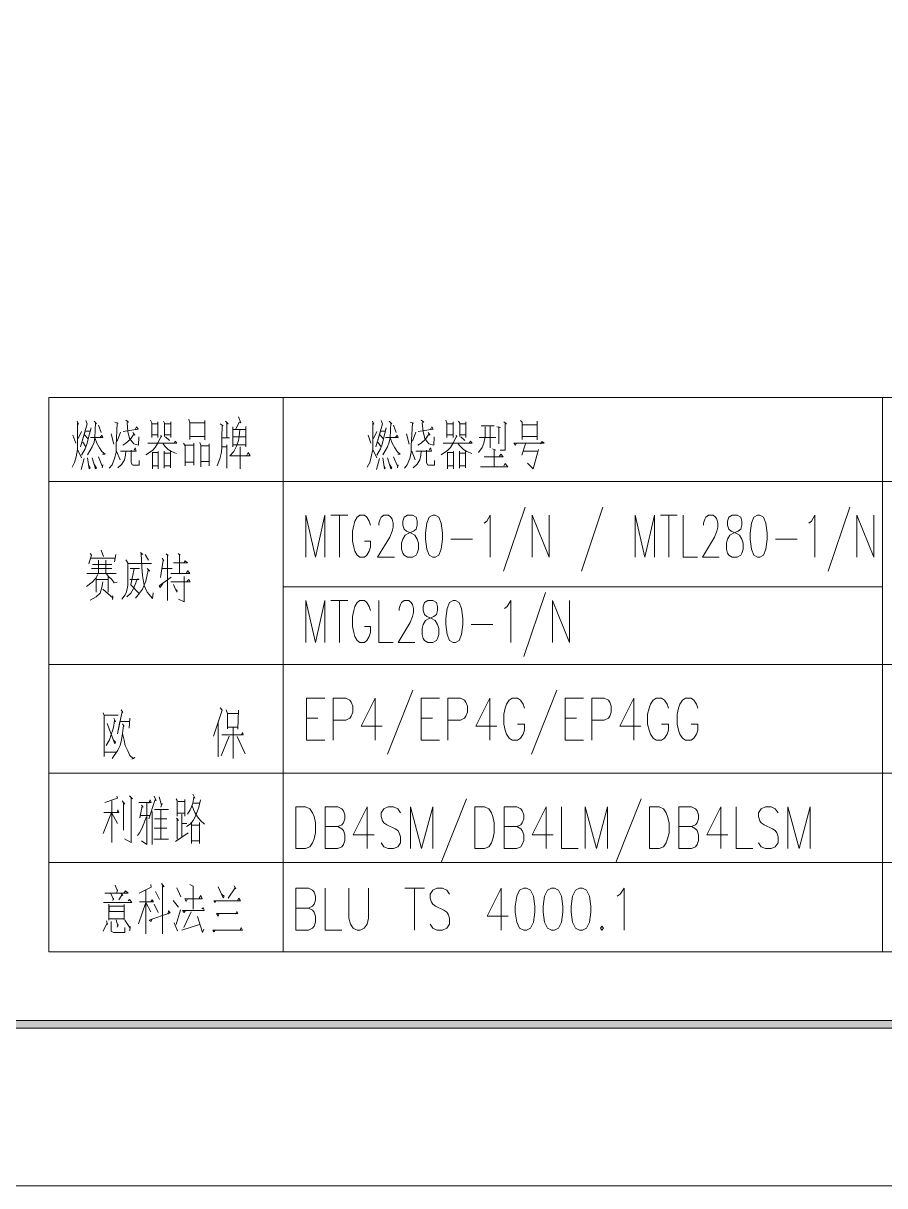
# Model space of a CAD drawing. Header units: millimetres. Extents: x 0 to 414, y 0 to 292.
# Drawn here: x 53.9 to 106.5, y 0 to 70.9 of the extents above; entities that cross this region are included whole.
import ezdxf

# ---------------------------------------------------------------- set-up
doc = ezdxf.new("R2010")
doc.units = ezdxf.units.MM

msp = doc.modelspace()

# ---------------------------------------------------------------- hatches: boundary and pattern name
h = msp.add_hatch(color=0)
h.dxf.hatch_style = 2
h.paths.add_polyline_path([(20.976167, 9.609667), (21.448889, 10.085917), (403.997583, 10.085917), (404.473833, 9.609667)])

# ---------------------------------------------------------------- linework, layer by layer
at = {"color": 0, "lineweight": 0}
for points in [[(0, 0), (0, 292.466889), (414.0835, 292.466889), (414.0835, 0)], [(77.367694, 40.911639), (77.148972, 40.791694), (77.074889, 40.548278), (77.074889, 40.304861), (77.148972, 40.061444), (77.293611, 39.937972), (77.586417, 39.8145), (77.805139, 39.694556), (77.953306, 39.451139), (78.023861, 39.207722), (78.023861, 38.840833), (77.953306, 38.597417), (77.879222, 38.473944), (77.6605, 38.354), (77.367694, 38.354), (77.148972, 38.473944), (77.074889, 38.597417), (77.000806, 38.840833), (77.000806, 39.207722), (77.074889, 39.451139), (77.219528, 39.694556), (77.441778, 39.8145), (77.734583, 39.937972), (77.879222, 40.061444), (77.953306, 40.304861), (77.953306, 40.548278), (77.879222, 40.791694), (77.6605, 40.911639)], [(78.902278, 40.911639), (78.683556, 40.791694), (78.538917, 40.424806), (78.464833, 39.8145), (78.464833, 39.451139), (78.538917, 38.840833), (78.683556, 38.473944), (78.902278, 38.354), (79.050444, 38.354), (79.269167, 38.473944), (79.413806, 38.840833), (79.487889, 39.451139), (79.487889, 39.8145), (79.413806, 40.424806), (79.269167, 40.791694), (79.050444, 40.911639)], [(97.190278, 40.911639), (96.971556, 40.791694), (96.897472, 40.548278), (96.897472, 40.304861), (96.971556, 40.061444), (97.119722, 39.937972), (97.412528, 39.8145), (97.63125, 39.694556), (97.775889, 39.451139), (97.849972, 39.207722), (97.849972, 38.840833), (97.775889, 38.597417), (97.701806, 38.473944), (97.483083, 38.354), (97.190278, 38.354), (96.971556, 38.473944), (96.897472, 38.597417), (96.826917, 38.840833), (96.826917, 39.207722), (96.897472, 39.451139), (97.045639, 39.694556), (97.264361, 39.8145), (97.557167, 39.937972), (97.701806, 40.061444), (97.775889, 40.304861), (97.775889, 40.548278), (97.701806, 40.791694), (97.483083, 40.911639)], [(98.728389, 40.911639), (98.509667, 40.791694), (98.3615, 40.424806), (98.287417, 39.8145), (98.287417, 39.451139), (98.3615, 38.840833), (98.509667, 38.473944), (98.728389, 38.354), (98.873028, 38.354), (99.09175, 38.473944), (99.239917, 38.840833), (99.314, 39.451139), (99.314, 39.8145), (99.239917, 40.424806), (99.09175, 40.791694), (98.873028, 40.911639)], [(78.609472, 35.708167), (78.39075, 35.584694), (78.316667, 35.341278), (78.316667, 35.097861), (78.39075, 34.854444), (78.538917, 34.730972), (78.831722, 34.6075), (79.050444, 34.487556), (79.195083, 34.244139), (79.269167, 34.000722), (79.269167, 33.633833), (79.195083, 33.390417), (79.124528, 33.266944), (78.902278, 33.147), (78.609472, 33.147), (78.39075, 33.266944), (78.316667, 33.390417), (78.246111, 33.633833), (78.246111, 34.000722), (78.316667, 34.244139), (78.464833, 34.487556), (78.683556, 34.6075), (78.976361, 34.730972), (79.124528, 34.854444), (79.195083, 35.097861), (79.195083, 35.341278), (79.124528, 35.584694), (78.902278, 35.708167)], [(80.147583, 35.708167), (79.928861, 35.584694), (79.780694, 35.217806), (79.706611, 34.6075), (79.706611, 34.244139), (79.780694, 33.633833), (79.928861, 33.266944), (80.147583, 33.147), (80.292222, 33.147), (80.514472, 33.266944), (80.659111, 33.633833), (80.733194, 34.244139), (80.733194, 34.6075), (80.659111, 35.217806), (80.514472, 35.584694), (80.292222, 35.708167)], [(84.451472, 18.157472), (84.197472, 18.034), (84.024611, 17.667111), (83.939944, 17.060333), (83.939944, 16.693444), (84.024611, 16.083139), (84.197472, 15.71625), (84.451472, 15.596306), (84.624333, 15.596306), (84.878333, 15.71625), (85.051194, 16.083139), (85.135861, 16.693444), (85.135861, 17.060333), (85.051194, 17.667111), (84.878333, 18.034), (84.624333, 18.157472)], [(86.158917, 18.157472), (85.904917, 18.034), (85.732056, 17.667111), (85.647389, 17.060333), (85.647389, 16.693444), (85.732056, 16.083139), (85.904917, 15.71625), (86.158917, 15.596306), (86.331778, 15.596306), (86.585778, 15.71625), (86.758639, 16.083139), (86.843306, 16.693444), (86.843306, 17.060333), (86.758639, 17.667111), (86.585778, 18.034), (86.331778, 18.157472)], [(87.866361, 18.157472), (87.608833, 18.034), (87.4395, 17.667111), (87.354833, 17.060333), (87.354833, 16.693444), (87.4395, 16.083139), (87.608833, 15.71625), (87.866361, 15.596306), (88.035694, 15.596306), (88.293222, 15.71625), (88.462556, 16.083139), (88.55075, 16.693444), (88.55075, 17.060333), (88.462556, 17.667111), (88.293222, 18.034), (88.035694, 18.157472)], [(89.231611, 15.839722), (89.146944, 15.71625), (89.231611, 15.596306), (89.316278, 15.71625)], [(20.976167, 9.609667), (21.448889, 10.085917), (403.997583, 10.085917), (404.473833, 9.609667)]]:
    msp.add_lwpolyline(points, close=True, dxfattribs=at)
for points in [[(55.453139, 48.083611), (147.35175, 48.083611)], [(55.453139, 48.083611), (55.453139, 14.266333)], [(69.775917, 48.083611), (69.775917, 14.266333)], [(106.3625, 48.083611), (106.3625, 14.266333)], [(67.048944, 46.905333), (67.183, 46.552556), (67.091278, 46.584306), (66.869028, 46.168028)], [(57.192333, 46.647806), (57.280528, 46.457306), (57.2135, 46.552556), (57.2135, 45.68825), (57.2135, 45.271972), (57.2135, 44.919194), (57.125306, 44.471167), (57.033583, 44.121917), (56.878361, 43.832639)], [(57.728556, 46.679556), (57.795583, 46.489056), (57.393417, 45.081472), (57.682694, 46.041028), (57.9755, 46.041028), (58.042528, 46.231528), (57.883778, 45.6565), (57.795583, 45.303722), (57.682694, 44.954472), (57.460444, 44.569944)], [(58.222444, 46.647806), (58.377667, 46.489056), (58.310639, 46.552556), (58.264778, 45.6565), (58.222444, 45.37075), (58.109556, 45.081472), (57.81675, 44.601694)], [(58.490556, 46.393806), (58.645778, 45.945778)], [(59.4995, 46.584306), (59.700583, 46.520806), (59.633556, 46.520806), (59.566528, 45.144972), (59.566528, 44.728694), (59.474806, 44.375917), (59.319583, 43.991389), (59.139667, 43.769139)], [(59.989861, 46.009278), (60.910611, 46.168028), (60.818889, 46.298556), (60.730694, 46.136278)], [(60.169778, 46.714833), (60.328528, 46.584306), (60.236806, 46.552556), (60.282667, 46.009278), (60.395556, 45.593), (60.6425, 45.271972), (60.931778, 45.176722), (60.952944, 45.68825)], [(61.672611, 46.714833), (61.739639, 46.552556), (61.739639, 45.6565), (61.739639, 45.818778), (62.120639, 45.818778), (62.120639, 45.6565), (62.120639, 46.616056), (62.120639, 46.489056), (61.760806, 46.489056)], [(62.455778, 46.647806), (62.522806, 46.520806), (62.522806, 45.72), (62.522806, 45.818778), (62.903806, 45.818778), (62.903806, 45.6565), (62.903806, 46.616056), (62.903806, 46.489056), (62.522806, 46.489056)], [(64.000944, 46.778333), (64.067972, 46.520806), (64.067972, 45.5295), (64.067972, 45.72), (64.988722, 45.72), (64.988722, 45.49775), (64.988722, 46.679556), (64.988722, 46.552556), (64.067972, 46.552556)], [(65.927111, 46.489056), (66.107028, 46.362056), (66.04, 46.393806), (66.018833, 45.6565), (66.018833, 45.335472), (66.018833, 44.986222), (65.972972, 44.665194), (65.905944, 44.344167), (65.747194, 43.927889)], [(66.241083, 46.647806), (66.399833, 46.489056), (66.332806, 46.520806), (66.332806, 45.62475), (66.488028, 45.62475), (65.994139, 45.62475)], [(67.115972, 46.136278), (67.091278, 45.72), (67.048944, 45.466), (66.914889, 45.113222), (66.756139, 44.792194), (66.509194, 44.538194), (67.743917, 44.538194), (67.631028, 44.728694), (67.539306, 44.569944)], [(66.689111, 46.298556), (66.689111, 45.081472), (66.689111, 45.208472), (67.496972, 45.208472), (67.496972, 45.081472), (67.496972, 46.330306), (67.496972, 46.136278), (66.689111, 46.136278), (66.689111, 45.68825), (67.518139, 45.68825)], [(75.21575, 46.647806), (75.303944, 46.457306), (75.236917, 46.552556), (75.236917, 45.68825), (75.236917, 45.271972), (75.236917, 44.919194), (75.148722, 44.471167), (75.060528, 44.121917), (74.901778, 43.832639)], [(75.751972, 46.679556), (75.822528, 46.489056), (75.416833, 45.081472), (75.709639, 46.041028), (75.998917, 46.041028), (76.065944, 46.231528), (75.910722, 45.6565), (75.822528, 45.303722), (75.709639, 44.954472), (75.483861, 44.569944)], [(76.245861, 46.647806), (76.404611, 46.489056), (76.337583, 46.552556), (76.291722, 45.6565), (76.245861, 45.37075), (76.132972, 45.081472), (75.843694, 44.601694)], [(76.513972, 46.393806), (76.672722, 45.945778)], [(77.522917, 46.584306), (77.724, 46.520806), (77.656972, 46.520806), (77.589944, 45.144972), (77.589944, 44.728694), (77.50175, 44.375917), (77.343, 43.991389), (77.166611, 43.769139)], [(78.016806, 46.009278), (78.934028, 46.168028), (78.845833, 46.298556), (78.754111, 46.136278)], [(78.196722, 46.714833), (78.351944, 46.584306), (78.26375, 46.552556), (78.306083, 46.009278), (78.418972, 45.593), (78.665917, 45.271972), (78.958722, 45.176722), (78.979889, 45.68825)], [(79.696028, 46.714833), (79.763056, 46.552556), (79.763056, 45.6565), (79.763056, 45.818778), (80.144056, 45.818778), (80.144056, 45.6565), (80.144056, 46.616056), (80.144056, 46.489056), (79.78775, 46.489056)], [(80.479194, 46.647806), (80.546222, 46.520806), (80.546222, 45.72), (80.546222, 45.818778), (80.927222, 45.818778), (80.927222, 45.6565), (80.927222, 46.616056), (80.927222, 46.489056), (80.546222, 46.489056)], [(82.094917, 46.298556), (82.094917, 45.68825), (82.027889, 45.303722), (81.915, 45.049722), (81.689222, 44.728694)], [(81.847972, 46.362056), (82.652306, 46.362056), (82.408889, 46.362056), (82.408889, 45.017972), (82.408889, 45.6565), (81.735083, 45.6565), (82.744028, 45.6565)], [(82.811056, 46.298556), (83.033306, 46.266806), (82.945111, 46.298556), (82.945111, 45.271972)], [(83.237917, 46.616056), (83.393139, 46.489056), (83.326111, 46.520806), (83.326111, 44.887444), (83.012139, 44.887444)], [(84.268028, 46.679556), (84.356222, 46.584306), (84.356222, 45.5295)], [(84.335056, 46.425556), (85.252278, 46.425556)], [(85.273444, 46.647806), (85.273444, 45.49775)], [(56.920694, 45.7835), (57.100611, 45.303722)], [(57.460444, 46.009278), (57.259361, 45.593)], [(57.640361, 45.818778), (57.862611, 45.56125)], [(57.996667, 45.6565), (58.758667, 45.6565), (58.691639, 45.7835), (58.57875, 45.62475)], [(58.289472, 45.593), (58.398833, 45.303722), (58.557583, 45.017972), (58.691639, 44.792194), (58.892722, 44.633444), (58.7375, 44.633444)], [(59.273722, 45.882278), (59.432472, 45.240222)], [(59.834639, 45.977528), (59.633556, 45.43425)], [(60.596639, 45.945778), (60.709528, 45.7835), (60.663667, 45.882278), (60.416722, 45.5295), (60.169778, 45.303722), (59.968694, 45.176722)], [(62.297028, 45.7835), (62.342889, 45.68825), (62.297028, 45.68825), (62.141806, 45.335472), (61.961889, 45.049722), (61.781972, 44.855694), (61.379806, 44.601694)], [(61.513861, 45.303722), (63.284806, 45.303722), (63.171917, 45.43425), (63.126056, 45.335472)], [(62.589833, 45.68825), (62.836778, 45.466)], [(74.947639, 45.7835), (75.127556, 45.303722)], [(75.483861, 46.009278), (75.282778, 45.593)], [(75.663778, 45.818778), (75.889556, 45.56125)], [(76.023611, 45.6565), (76.785611, 45.6565), (76.718583, 45.7835), (76.605694, 45.62475)], [(76.312889, 45.593), (76.425778, 45.303722), (76.581, 45.017972), (76.718583, 44.792194), (76.919667, 44.633444), (76.760917, 44.633444)], [(77.300667, 45.882278), (77.455889, 45.240222)], [(77.858056, 45.977528), (77.656972, 45.43425)], [(78.620056, 45.945778), (78.732944, 45.7835), (78.687083, 45.882278), (78.443667, 45.5295), (78.196722, 45.303722), (77.995639, 45.176722)], [(80.323972, 45.7835), (80.369833, 45.68825), (80.323972, 45.68825), (80.16875, 45.335472), (79.988833, 45.049722), (79.808917, 44.855694), (79.40675, 44.601694)], [(79.540806, 45.303722), (81.308222, 45.303722), (81.198861, 45.43425), (81.153, 45.335472)], [(80.616778, 45.68825), (80.860194, 45.466)], [(83.996389, 45.271972), (83.954056, 45.176722), (83.841167, 45.303722), (85.700306, 45.303722), (85.587417, 45.4025), (85.478056, 45.271972)], [(84.335056, 45.72), (85.252278, 45.72)], [(57.2135, 44.919194), (57.460444, 44.407667)], [(57.527472, 45.37075), (57.728556, 45.081472)], [(59.587694, 44.823944), (59.813472, 44.280667)], [(60.169778, 44.823944), (60.148611, 44.569944), (60.081583, 44.280667), (59.922833, 44.023139), (59.675889, 43.800889)], [(59.834639, 44.823944), (60.797722, 44.823944), (60.730694, 45.017972), (60.663667, 44.887444)], [(60.48375, 44.887444), (60.48375, 44.121917), (60.550778, 43.991389), (60.617806, 43.959639), (60.977639, 43.959639), (60.977639, 44.248917)], [(61.781972, 44.760444), (61.781972, 43.737389), (61.781972, 43.927889), (62.141806, 43.927889), (62.141806, 43.737389), (62.141806, 44.792194), (62.141806, 44.728694), (61.760806, 44.728694)], [(62.434611, 45.271972), (62.543972, 45.113222), (62.745056, 44.919194), (62.949667, 44.792194), (63.263639, 44.665194)], [(62.501639, 44.823944), (62.501639, 43.769139), (62.501639, 43.927889), (62.882639, 43.927889), (62.882639, 43.800889), (62.882639, 44.792194), (62.882639, 44.696944), (62.522806, 44.696944)], [(63.686972, 45.303722), (63.778694, 45.144972), (63.778694, 43.927889), (63.778694, 44.153667), (64.314917, 44.153667), (64.314917, 43.959639), (64.314917, 45.303722), (64.314917, 45.176722), (63.778694, 45.176722)], [(64.67475, 45.335472), (64.741778, 45.176722), (64.741778, 43.864389), (64.741778, 44.185417), (65.256833, 44.185417), (65.256833, 43.927889), (65.256833, 45.271972), (65.256833, 45.144972), (64.762944, 45.144972)], [(66.04, 45.081472), (66.332806, 45.081472), (66.332806, 45.208472), (66.332806, 43.769139)], [(67.137139, 45.081472), (67.137139, 43.737389)], [(75.236917, 44.919194), (75.483861, 44.407667)], [(75.550889, 45.37075), (75.751972, 45.081472)], [(77.614639, 44.823944), (77.836889, 44.280667)], [(78.196722, 44.823944), (78.172028, 44.569944), (78.105, 44.280667), (77.949778, 44.023139), (77.702833, 43.800889)], [(77.858056, 44.823944), (78.821139, 44.823944), (78.754111, 45.017972), (78.687083, 44.887444)], [(78.510694, 44.887444), (78.510694, 44.121917), (78.577722, 43.991389), (78.64475, 43.959639), (79.001056, 43.959639), (79.001056, 44.248917)], [(79.808917, 44.760444), (79.808917, 43.737389), (79.808917, 43.927889), (80.16875, 43.927889), (80.16875, 43.737389), (80.16875, 44.792194), (80.16875, 44.728694), (79.78775, 44.728694)], [(80.458028, 45.271972), (80.570917, 45.113222), (80.772, 44.919194), (80.973083, 44.792194), (81.287056, 44.665194)], [(80.525056, 44.823944), (80.525056, 43.769139), (80.525056, 43.927889), (80.906056, 43.927889), (80.906056, 43.800889), (80.906056, 44.792194), (80.906056, 44.696944), (80.546222, 44.696944)], [(82.542944, 44.954472), (82.744028, 44.887444), (82.652306, 44.919194), (82.652306, 43.864389), (81.823278, 43.864389), (83.481333, 43.864389), (83.326111, 44.058417), (83.237917, 43.927889)], [(84.557306, 45.271972), (84.335056, 44.569944)], [(84.402083, 44.823944), (85.273444, 44.823944)], [(85.365167, 44.919194), (85.030028, 43.737389), (84.691361, 44.090167)], [(57.615667, 44.375917), (57.43575, 43.705639)], [(57.81675, 44.407667), (57.929639, 43.737389), (57.9755, 43.800889), (57.883778, 43.959639)], [(58.109556, 44.407667), (58.310639, 43.737389), (58.377667, 43.769139), (58.243611, 43.991389)], [(58.490556, 44.471167), (58.7375, 43.864389), (58.758667, 43.991389), (58.712806, 43.800889)], [(75.642611, 44.375917), (75.462694, 43.705639)], [(75.843694, 44.407667), (75.956583, 43.737389), (75.998917, 43.800889), (75.910722, 43.959639)], [(76.132972, 44.407667), (76.337583, 43.737389), (76.404611, 43.769139), (76.270556, 43.991389)], [(76.513972, 44.471167), (76.760917, 43.864389), (76.785611, 43.991389), (76.73975, 43.800889)], [(82.049056, 44.471167), (83.192056, 44.471167), (83.058, 44.633444), (82.966278, 44.506444)], [(55.453139, 42.964806), (147.35175, 42.964806)], [(84.536139, 41.402), (83.220278, 37.500278)], [(89.291583, 41.402), (87.975722, 37.500278)], [(104.358722, 41.402), (103.042861, 37.500278)], [(71.148222, 40.911639), (71.148222, 38.354)], [(71.148222, 40.911639), (71.733833, 38.354)], [(72.319444, 40.911639), (71.733833, 38.354)], [(72.319444, 40.911639), (72.319444, 38.354)], [(72.686333, 40.911639), (73.709389, 40.911639)], [(73.197861, 40.911639), (73.197861, 38.354)], [(75.099333, 40.304861), (75.02525, 40.548278), (74.880611, 40.791694), (74.732444, 40.911639), (74.439639, 40.911639), (74.295, 40.791694), (74.146833, 40.548278), (74.076278, 40.304861), (74.002194, 39.937972), (74.002194, 39.327667), (74.076278, 38.960778), (74.146833, 38.717361), (74.295, 38.473944), (74.439639, 38.354), (74.732444, 38.354), (74.880611, 38.473944), (75.02525, 38.717361), (75.099333, 38.960778), (75.099333, 39.327667)], [(75.610861, 40.304861), (75.610861, 40.424806), (75.684944, 40.668222), (75.759028, 40.791694), (75.903667, 40.911639), (76.196472, 40.911639), (76.344639, 40.791694), (76.415194, 40.668222), (76.489278, 40.424806), (76.489278, 40.181389), (76.415194, 39.937972), (76.270556, 39.571083), (75.536778, 38.354), (76.563361, 38.354)], [(82.049056, 40.424806), (82.193694, 40.548278), (82.415944, 40.911639), (82.415944, 38.354)], [(84.973583, 40.911639), (84.973583, 38.354)], [(84.973583, 40.911639), (86.000167, 38.354)], [(86.000167, 40.911639), (86.000167, 38.354)], [(91.267139, 40.911639), (91.267139, 38.354)], [(91.267139, 40.911639), (91.85275, 38.354)], [(92.438361, 40.911639), (91.85275, 38.354)], [(92.438361, 40.911639), (92.438361, 38.354)], [(92.801722, 40.911639), (93.824778, 40.911639)], [(93.31325, 40.911639), (93.31325, 38.354)], [(94.191667, 40.911639), (94.191667, 38.354), (95.070083, 38.354)], [(95.436972, 40.304861), (95.436972, 40.424806), (95.507528, 40.668222), (95.581611, 40.791694), (95.729778, 40.911639), (96.022583, 40.911639), (96.167222, 40.791694), (96.241306, 40.668222), (96.315389, 40.424806), (96.315389, 40.181389), (96.241306, 39.937972), (96.093139, 39.571083), (95.362889, 38.354), (96.385944, 38.354)], [(101.871639, 40.424806), (102.019806, 40.548278), (102.238528, 40.911639), (102.238528, 38.354)], [(104.799694, 40.911639), (104.799694, 38.354)], [(104.799694, 40.911639), (105.82275, 38.354)], [(105.82275, 40.911639), (105.82275, 38.354)], [(74.732444, 39.327667), (75.099333, 39.327667)], [(79.999417, 39.451139), (81.318806, 39.451139)], [(99.825528, 39.451139), (101.141389, 39.451139)], [(57.989611, 38.57625), (58.056639, 38.481), (57.901417, 37.937722), (58.010778, 38.2905), (59.513611, 38.2905), (59.555944, 38.51275), (59.46775, 38.064722)], [(58.659889, 38.770278), (58.797472, 38.38575)], [(61.058778, 38.63975), (61.192833, 38.51275), (61.104639, 38.57625), (61.146972, 37.743694), (61.171667, 37.232167), (61.281028, 36.625389), (61.460944, 36.209111), (61.799611, 35.824583), (61.820778, 36.177361)], [(61.351583, 38.51275), (61.552667, 38.159972)], [(62.381694, 37.648444), (62.984944, 37.648444), (62.695667, 37.648444), (62.695667, 35.697583), (62.695667, 38.481), (62.625111, 38.5445), (62.738, 38.44925)], [(63.365944, 38.57625), (63.478833, 38.481), (63.432972, 38.51275), (63.432972, 37.362694), (62.917917, 37.362694), (64.060917, 37.362694), (63.948028, 37.521444), (63.859833, 37.394444)], [(58.123667, 37.905972), (59.312528, 37.905972), (58.4835, 37.905972), (58.4835, 38.159972), (58.4835, 37.648444), (58.056639, 37.648444), (59.312528, 37.648444), (58.4835, 37.648444), (58.4835, 37.362694), (57.788528, 37.362694), (59.580639, 37.362694), (58.931528, 37.362694), (58.931528, 38.159972)], [(60.162722, 38.191722), (60.275611, 38.001222), (60.275611, 36.625389), (60.208583, 36.240861), (60.116861, 36.050361), (59.915778, 35.792833)], [(60.317944, 37.969472), (61.729056, 37.969472)], [(60.430833, 37.648444), (60.99175, 37.648444), (60.677778, 37.648444), (60.476694, 36.657139), (60.945889, 36.145611)], [(61.460944, 37.648444), (61.619694, 37.489694), (61.527972, 37.553194), (61.37275, 36.879389), (61.171667, 36.399611), (60.99175, 36.145611), (60.744806, 35.856333)], [(62.381694, 38.2905), (62.491056, 38.128222), (62.448722, 38.159972), (62.268806, 37.105167)], [(63.073139, 38.001222), (63.926861, 38.001222), (63.792806, 38.128222), (63.725778, 38.032972)], [(58.458806, 37.295667), (58.32475, 37.073417), (58.1025, 36.815889), (57.763833, 36.561889)], [(58.349444, 36.209111), (58.349444, 37.105167), (58.349444, 36.978167), (59.08675, 36.978167), (59.08675, 37.136917), (59.08675, 36.209111)], [(58.952694, 37.362694), (59.107917, 37.168667), (59.312528, 36.978167), (59.446583, 36.784139), (59.6265, 36.815889)], [(60.409667, 36.978167), (60.945889, 36.978167), (60.945889, 37.009917), (60.857694, 37.009917), (60.765972, 36.784139), (60.631917, 36.431361), (60.476694, 36.145611), (60.22975, 35.919833)], [(62.424028, 36.752389), (62.247639, 36.498389), (62.201778, 36.593639), (62.939083, 37.136917)], [(62.917917, 36.847639), (64.082083, 36.847639), (64.015056, 36.978167), (63.902167, 36.879389)], [(63.725778, 37.168667), (63.725778, 35.634083), (63.387111, 35.792833)], [(58.751611, 36.847639), (58.70575, 36.498389), (58.592861, 36.145611), (58.349444, 35.919833), (57.989611, 35.729333)], [(58.751611, 36.399611), (59.379556, 35.856333), (59.354861, 35.983333), (59.354861, 35.761083)], [(63.073139, 36.688889), (63.27775, 36.209111), (63.298917, 36.304361), (63.210722, 36.367861)], [(69.775917, 36.547778), (106.3625, 36.547778)], [(85.781444, 36.195), (84.462056, 32.293278)], [(71.148222, 35.708167), (71.148222, 33.147)], [(71.148222, 35.708167), (71.733833, 33.147)], [(72.319444, 35.708167), (71.733833, 33.147)], [(72.319444, 35.708167), (72.319444, 33.147)], [(72.686333, 35.708167), (73.709389, 35.708167)], [(73.197861, 35.708167), (73.197861, 33.147)], [(75.099333, 35.097861), (75.02525, 35.341278), (74.880611, 35.584694), (74.732444, 35.708167), (74.439639, 35.708167), (74.295, 35.584694), (74.146833, 35.341278), (74.076278, 35.097861), (74.002194, 34.730972), (74.002194, 34.120667), (74.076278, 33.757306), (74.146833, 33.510361), (74.295, 33.266944), (74.439639, 33.147), (74.732444, 33.147), (74.880611, 33.266944), (75.02525, 33.510361), (75.099333, 33.757306), (75.099333, 34.120667)], [(75.610861, 35.708167), (75.610861, 33.147), (76.489278, 33.147)], [(76.856167, 35.097861), (76.856167, 35.217806), (76.926722, 35.461222), (77.000806, 35.584694), (77.148972, 35.708167), (77.441778, 35.708167), (77.586417, 35.584694), (77.6605, 35.461222), (77.734583, 35.217806), (77.734583, 34.974389), (77.6605, 34.730972), (77.512333, 34.364083), (76.782083, 33.147), (77.805139, 33.147)], [(83.290833, 35.217806), (83.439, 35.341278), (83.657722, 35.708167), (83.657722, 33.147)], [(86.218889, 35.708167), (86.218889, 33.147)], [(86.218889, 35.708167), (87.241944, 33.147)], [(87.241944, 35.708167), (87.241944, 33.147)], [(74.732444, 34.120667), (75.099333, 34.120667)], [(81.244722, 34.244139), (82.560583, 34.244139)], [(55.453139, 31.802917), (147.35175, 31.802917)], [(77.685194, 30.240111), (76.147083, 26.338389)], [(86.476417, 30.240111), (84.938306, 26.338389)], [(65.923583, 29.164139), (66.036472, 29.005389), (65.521417, 27.435528)], [(71.197611, 29.753278), (71.197611, 27.192111)], [(71.197611, 29.753278), (72.308861, 29.753278)], [(72.820389, 29.753278), (72.820389, 27.192111)], [(72.820389, 29.753278), (73.589444, 29.753278), (73.843444, 29.629806), (73.928111, 29.509861), (74.012778, 29.262917), (74.012778, 28.899556), (73.928111, 28.656139), (73.843444, 28.532667), (73.589444, 28.412722), (72.820389, 28.412722)], [(75.381556, 29.753278), (74.527833, 28.045833), (75.808417, 28.045833)], [(75.381556, 29.753278), (75.381556, 27.192111)], [(78.196722, 29.753278), (78.196722, 27.192111)], [(78.196722, 29.753278), (79.304444, 29.753278)], [(79.8195, 29.753278), (79.8195, 27.192111)], [(79.8195, 29.753278), (80.585028, 29.753278), (80.842556, 29.629806), (80.927222, 29.509861), (81.011889, 29.262917), (81.011889, 28.899556), (80.927222, 28.656139), (80.842556, 28.532667), (80.585028, 28.412722), (79.8195, 28.412722)], [(82.377139, 29.753278), (81.523417, 28.045833), (82.804, 28.045833)], [(82.377139, 29.753278), (82.377139, 27.192111)], [(84.511444, 29.142972), (84.426778, 29.386389), (84.257444, 29.629806), (84.084583, 29.753278), (83.742389, 29.753278), (83.573056, 29.629806), (83.403722, 29.386389), (83.315528, 29.142972), (83.230861, 28.776083), (83.230861, 28.165778), (83.315528, 27.802417), (83.403722, 27.559), (83.573056, 27.315583), (83.742389, 27.192111), (84.084583, 27.192111), (84.257444, 27.315583), (84.426778, 27.559), (84.511444, 27.802417), (84.511444, 28.165778)], [(86.987944, 29.753278), (86.987944, 27.192111)], [(86.987944, 29.753278), (88.095667, 29.753278)], [(88.607194, 29.753278), (88.607194, 27.192111)], [(88.607194, 29.753278), (89.37625, 29.753278), (89.633778, 29.629806), (89.718444, 29.509861), (89.803111, 29.262917), (89.803111, 28.899556), (89.718444, 28.656139), (89.633778, 28.532667), (89.37625, 28.412722), (88.607194, 28.412722)], [(91.168361, 29.753278), (90.314639, 28.045833), (91.595222, 28.045833)], [(91.168361, 29.753278), (91.168361, 27.192111)], [(93.302667, 29.142972), (93.218, 29.386389), (93.045139, 29.629806), (92.875806, 29.753278), (92.533611, 29.753278), (92.364278, 29.629806), (92.191417, 29.386389), (92.10675, 29.142972), (92.022083, 28.776083), (92.022083, 28.165778), (92.10675, 27.802417), (92.191417, 27.559), (92.364278, 27.315583), (92.533611, 27.192111), (92.875806, 27.192111), (93.045139, 27.315583), (93.218, 27.559), (93.302667, 27.802417), (93.302667, 28.165778)], [(95.094778, 29.142972), (95.010111, 29.386389), (94.83725, 29.629806), (94.667917, 29.753278), (94.325722, 29.753278), (94.156389, 29.629806), (93.983528, 29.386389), (93.898861, 29.142972), (93.814194, 28.776083), (93.814194, 28.165778), (93.898861, 27.802417), (93.983528, 27.559), (94.156389, 27.315583), (94.325722, 27.192111), (94.667917, 27.192111), (94.83725, 27.315583), (95.010111, 27.559), (95.094778, 27.802417), (95.094778, 28.165778)], [(58.776306, 28.846639), (58.843333, 28.684361)], [(59.697056, 28.716111), (58.843333, 28.716111), (58.843333, 26.190222), (58.843333, 26.444222), (59.584167, 26.444222)], [(59.425417, 28.525611), (59.538306, 28.331583), (59.471278, 28.398611), (59.425417, 28.077583), (59.358389, 27.820056), (59.270194, 27.534306), (59.157306, 27.213278), (58.956222, 26.8605)], [(59.873444, 29.037139), (59.986333, 28.878389), (59.944, 28.941889), (59.651194, 27.566056), (59.78525, 28.331583), (60.367333, 28.331583)], [(60.413194, 28.525611), (60.367333, 27.918833)], [(66.283417, 29.037139), (66.371611, 28.814889), (66.371611, 27.883556)], [(66.350444, 28.814889), (67.045417, 28.814889)], [(67.045417, 29.005389), (66.999556, 27.851806)], [(71.197611, 28.532667), (71.882, 28.532667)], [(78.196722, 28.532667), (78.877583, 28.532667)], [(86.987944, 28.532667), (87.668806, 28.532667)], [(59.02325, 28.204583), (59.495972, 26.95575), (59.538306, 27.054528), (59.40425, 27.181528)], [(59.965167, 28.172833), (60.053361, 28.014083), (60.011028, 28.077583), (59.965167, 27.597806), (59.898139, 27.213278), (59.806417, 26.8605), (59.672361, 26.57475), (59.337222, 26.059694)], [(65.789528, 28.236333), (65.789528, 26.158472)], [(66.015306, 27.502556), (67.334694, 27.502556), (67.288833, 27.661306), (67.221806, 27.534306)], [(66.350444, 27.982333), (66.999556, 27.982333)], [(66.70675, 27.950583), (66.70675, 26.059694)], [(84.084583, 28.165778), (84.511444, 28.165778)], [(92.875806, 28.165778), (93.302667, 28.165778)], [(94.667917, 28.165778), (95.094778, 28.165778)], [(59.965167, 27.597806), (60.053361, 27.181528), (60.120389, 26.8605), (60.279139, 26.539472), (60.413194, 26.253722), (60.614278, 26.059694), (60.702472, 26.126722), (60.526083, 26.027944)], [(66.463333, 27.435528), (65.990611, 26.221972)], [(66.953694, 27.403778), (67.447583, 26.348972)], [(71.197611, 27.192111), (72.308861, 27.192111)], [(78.196722, 27.192111), (79.304444, 27.192111)], [(86.987944, 27.192111), (88.095667, 27.192111)], [(55.453139, 25.181278), (147.35175, 25.181278)], [(59.605333, 23.763111), (59.651194, 23.636111), (58.889194, 23.378583)], [(59.316056, 23.477361), (59.316056, 20.947944)], [(59.944, 23.477361), (60.099222, 23.283333), (60.011028, 23.346833), (60.011028, 21.68525)], [(60.392028, 23.794861), (60.568417, 23.604361), (60.480222, 23.667861), (60.480222, 20.947944), (60.078056, 21.170194)], [(60.949417, 23.378583), (61.711417, 23.378583), (61.644389, 23.540861), (61.556194, 23.346833)], [(61.891333, 23.763111), (62.004222, 23.509111), (61.958361, 23.572611), (61.556194, 22.387278)], [(62.205306, 23.731361), (62.339361, 23.219833), (62.385222, 23.315083), (62.2935, 23.092833)], [(63.235417, 23.604361), (63.302444, 23.509111), (63.302444, 22.546028), (63.302444, 22.740056), (63.771639, 22.740056), (63.771639, 22.546028), (63.771639, 23.572611), (63.771639, 23.442083), (63.348306, 23.442083)], [(64.713556, 23.540861), (64.625361, 23.092833), (64.512472, 22.803556), (64.399583, 22.514278), (64.265528, 22.292028), (64.085611, 22.06625), (63.863361, 21.9075)], [(64.244361, 23.890111), (64.378417, 23.636111), (64.311389, 23.699611), (64.244361, 23.346833), (64.177333, 23.124583), (64.085611, 22.930556), (63.930389, 22.676556)], [(80.951917, 23.614944), (79.417333, 19.713222)], [(91.619917, 23.614944), (90.085333, 19.713222)], [(58.776306, 21.491222), (59.291361, 22.771806), (59.651194, 22.098)], [(58.822167, 22.771806), (59.739389, 22.771806), (59.672361, 22.930556), (59.630028, 22.771806)], [(61.108167, 23.219833), (61.221056, 23.092833), (61.1505, 23.156333), (61.016444, 22.450778), (61.041139, 22.581306), (61.644389, 22.581306), (61.443306, 22.581306), (61.443306, 23.346833), (61.443306, 20.820944), (61.108167, 21.043194)], [(61.778444, 22.835306), (61.778444, 20.820944)], [(61.9125, 22.962306), (62.766222, 22.962306), (62.2935, 22.962306), (62.2935, 21.138444), (61.870167, 21.138444), (62.766222, 21.138444)], [(64.219667, 23.188083), (64.290222, 22.962306), (64.378417, 22.771806), (64.533639, 22.514278), (64.713556, 22.292028), (64.9605, 22.06625)], [(64.265528, 23.346833), (64.646528, 23.346833)], [(70.541444, 23.124583), (70.541444, 20.566944)], [(70.541444, 23.124583), (71.137639, 23.124583), (71.395167, 23.004639), (71.5645, 22.761222), (71.652694, 22.517806), (71.737361, 22.150917), (71.737361, 21.540611), (71.652694, 21.173722), (71.5645, 20.930306), (71.395167, 20.686889), (71.137639, 20.566944), (70.541444, 20.566944)], [(72.333556, 23.124583), (72.333556, 20.566944)], [(72.333556, 23.124583), (73.102611, 23.124583), (73.356611, 23.004639), (73.444806, 22.881167), (73.529472, 22.63775), (73.529472, 22.394333), (73.444806, 22.150917), (73.356611, 22.027444), (73.102611, 21.9075)], [(74.894722, 23.124583), (74.041, 21.417139), (75.321583, 21.417139)], [(74.894722, 23.124583), (74.894722, 20.566944)], [(76.940833, 22.761222), (76.7715, 23.004639), (76.513972, 23.124583), (76.175306, 23.124583), (75.917778, 23.004639), (75.748444, 22.761222), (75.748444, 22.517806), (75.833111, 22.270861), (75.917778, 22.150917), (76.090639, 22.027444), (76.602167, 21.784028), (76.7715, 21.664083), (76.856167, 21.540611), (76.940833, 21.297194), (76.940833, 20.930306), (76.7715, 20.686889), (76.513972, 20.566944), (76.175306, 20.566944), (75.917778, 20.686889), (75.748444, 20.930306)], [(77.540556, 23.124583), (77.540556, 20.566944)], [(77.540556, 23.124583), (78.221417, 20.566944)], [(78.905806, 23.124583), (78.221417, 20.566944)], [(78.905806, 23.124583), (78.905806, 20.566944)], [(81.466972, 23.124583), (81.466972, 20.566944)], [(81.466972, 23.124583), (82.063167, 23.124583), (82.320694, 23.004639), (82.490028, 22.761222), (82.574694, 22.517806), (82.659361, 22.150917), (82.659361, 21.540611), (82.574694, 21.173722), (82.490028, 20.930306), (82.320694, 20.686889), (82.063167, 20.566944), (81.466972, 20.566944)], [(83.259083, 23.124583), (83.259083, 20.566944)], [(83.259083, 23.124583), (84.024611, 23.124583), (84.282139, 23.004639), (84.366806, 22.881167), (84.451472, 22.63775), (84.451472, 22.394333), (84.366806, 22.150917), (84.282139, 22.027444), (84.024611, 21.9075)], [(85.816722, 23.124583), (84.966528, 21.417139), (86.243583, 21.417139)], [(85.816722, 23.124583), (85.816722, 20.566944)], [(86.758639, 23.124583), (86.758639, 20.566944), (87.781694, 20.566944)], [(88.208556, 23.124583), (88.208556, 20.566944)], [(88.208556, 23.124583), (88.889417, 20.566944)], [(89.573806, 23.124583), (88.889417, 20.566944)], [(89.573806, 23.124583), (89.573806, 20.566944)], [(92.134972, 23.124583), (92.134972, 20.566944)], [(92.134972, 23.124583), (92.731167, 23.124583), (92.988694, 23.004639), (93.158028, 22.761222), (93.242694, 22.517806), (93.327361, 22.150917), (93.327361, 21.540611), (93.242694, 21.173722), (93.158028, 20.930306), (92.988694, 20.686889), (92.731167, 20.566944), (92.134972, 20.566944)], [(93.927083, 23.124583), (93.927083, 20.566944)], [(93.927083, 23.124583), (94.692611, 23.124583), (94.950139, 23.004639), (95.034806, 22.881167), (95.119472, 22.63775), (95.119472, 22.394333), (95.034806, 22.150917), (94.950139, 22.027444), (94.692611, 21.9075)], [(96.484722, 23.124583), (95.634528, 21.417139), (96.911583, 21.417139)], [(96.484722, 23.124583), (96.484722, 20.566944)], [(97.426639, 23.124583), (97.426639, 20.566944), (98.449694, 20.566944)], [(99.984278, 22.761222), (99.814944, 23.004639), (99.557417, 23.124583), (99.21875, 23.124583), (98.961222, 23.004639), (98.791889, 22.761222), (98.791889, 22.517806), (98.876556, 22.270861), (98.961222, 22.150917), (99.130556, 22.027444), (99.645611, 21.784028), (99.814944, 21.664083), (99.899611, 21.540611), (99.984278, 21.297194), (99.984278, 20.930306), (99.814944, 20.686889), (99.557417, 20.566944), (99.21875, 20.566944), (98.961222, 20.686889), (98.791889, 20.930306)], [(100.584, 23.124583), (100.584, 20.566944)], [(100.584, 23.124583), (101.264861, 20.566944)], [(101.94925, 23.124583), (101.264861, 20.566944)], [(101.94925, 23.124583), (101.94925, 20.566944)], [(61.397444, 22.482528), (61.288083, 22.133278), (61.108167, 21.74875), (60.995278, 21.522972), (60.882389, 21.364222)], [(61.9125, 22.387278), (62.6745, 22.387278)], [(63.256583, 22.419028), (63.369472, 22.292028), (63.302444, 22.387278), (63.302444, 21.138444)], [(63.570556, 22.676556), (63.570556, 21.300722), (63.570556, 22.098), (63.884528, 22.098)], [(64.177333, 22.133278), (64.177333, 20.884444), (64.177333, 21.043194), (64.667694, 21.043194), (64.667694, 20.884444), (64.667694, 22.165028), (64.667694, 22.00275), (64.219667, 22.00275)], [(61.891333, 21.81225), (62.6745, 21.81225)], [(63.189556, 21.011444), (63.97625, 21.522972)], [(72.333556, 21.9075), (73.102611, 21.9075), (73.356611, 21.784028), (73.444806, 21.664083), (73.529472, 21.417139), (73.529472, 21.053778), (73.444806, 20.810361), (73.356611, 20.686889), (73.102611, 20.566944), (72.333556, 20.566944)], [(83.259083, 21.9075), (84.024611, 21.9075), (84.282139, 21.784028), (84.366806, 21.664083), (84.451472, 21.417139), (84.451472, 21.053778), (84.366806, 20.810361), (84.282139, 20.686889), (84.024611, 20.566944), (83.259083, 20.566944)], [(93.927083, 21.9075), (94.692611, 21.9075), (94.950139, 21.784028), (95.034806, 21.664083), (95.119472, 21.417139), (95.119472, 21.053778), (95.034806, 20.810361), (94.950139, 20.686889), (94.692611, 20.566944), (93.927083, 20.566944)], [(55.453139, 19.723806), (147.35175, 19.723806)], [(58.889194, 17.857611), (60.300306, 17.857611), (60.145083, 17.988139), (60.032194, 17.857611)], [(59.249028, 17.825861), (59.40425, 17.473083), (59.40425, 17.540111), (59.358389, 17.409583)], [(59.517139, 18.337389), (59.651194, 17.988139), (59.651194, 18.051639), (59.605333, 17.889361)], [(59.873444, 17.825861), (59.986333, 17.698861), (59.944, 17.762361), (59.739389, 17.441333)], [(61.69025, 18.369139), (61.711417, 18.210389), (60.974111, 17.857611), (61.376278, 18.051639), (61.376278, 15.363472), (61.376278, 17.314333), (60.995278, 17.314333), (61.845472, 17.314333), (61.778444, 17.441333), (61.69025, 17.314333)], [(61.979528, 17.956389), (62.226472, 17.473083)], [(62.339361, 18.436167), (62.494583, 18.242139), (62.406389, 18.305639), (62.406389, 15.363472)], [(63.281278, 18.178639), (63.528222, 17.635361)], [(64.064444, 18.369139), (64.265528, 18.273889), (64.265528, 16.866306)], [(65.789528, 18.242139), (66.1035, 17.571861), (66.170528, 17.667111), (66.036472, 17.762361)], [(66.773778, 18.305639), (66.886667, 18.115139), (66.840806, 18.178639), (66.417472, 17.540111)], [(70.541444, 18.157472), (70.541444, 15.596306)], [(70.541444, 18.157472), (71.3105, 18.157472), (71.5645, 18.034), (71.652694, 17.914056), (71.737361, 17.667111), (71.737361, 17.423694), (71.652694, 17.180278), (71.5645, 17.060333), (71.3105, 16.936861)], [(72.333556, 18.157472), (72.333556, 15.596306), (73.356611, 15.596306)], [(73.783472, 18.157472), (73.783472, 16.326556), (73.871667, 15.963194), (74.041, 15.71625), (74.295, 15.596306), (74.467861, 15.596306), (74.721861, 15.71625), (74.894722, 15.963194), (74.979389, 16.326556), (74.979389, 18.157472)], [(77.198361, 18.157472), (78.394278, 18.157472)], [(77.794556, 18.157472), (77.794556, 15.596306)], [(79.928861, 17.790583), (79.759528, 18.034), (79.502, 18.157472), (79.159806, 18.157472), (78.905806, 18.034), (78.732944, 17.790583), (78.732944, 17.547167), (78.821139, 17.30375), (78.905806, 17.180278), (79.075139, 17.060333), (79.586667, 16.813389), (79.759528, 16.693444), (79.844194, 16.569972), (79.928861, 16.326556), (79.928861, 15.963194), (79.759528, 15.71625), (79.502, 15.596306), (79.159806, 15.596306), (78.905806, 15.71625), (78.732944, 15.963194)], [(83.086222, 18.157472), (82.2325, 16.450028), (83.513083, 16.450028)], [(83.086222, 18.157472), (83.086222, 15.596306)], [(90.17, 17.667111), (90.342861, 17.790583), (90.596861, 18.157472), (90.596861, 15.596306)], [(58.801, 17.282583), (60.526083, 17.282583), (60.392028, 17.473083), (60.300306, 17.377833)], [(59.114972, 17.187333), (59.114972, 16.196028), (59.114972, 16.291278), (60.053361, 16.291278), (60.053361, 16.227778), (60.053361, 17.155583), (60.053361, 17.056806), (59.136139, 17.056806), (59.136139, 16.739306), (60.053361, 16.739306)], [(60.92825, 15.97025), (61.376278, 17.282583), (61.69025, 16.707556)], [(61.891333, 17.187333), (62.138278, 16.675806)], [(63.0555, 17.409583), (63.369472, 16.993306)], [(63.930389, 17.504833), (63.842194, 17.346083), (63.771639, 17.504833), (64.826444, 17.504833), (64.73825, 17.698861), (64.646528, 17.540111)], [(65.655472, 17.409583), (65.609611, 17.282583), (65.542583, 17.377833), (67.154778, 17.377833), (67.066583, 17.540111), (66.978389, 17.409583)], [(61.778444, 16.291278), (61.711417, 16.129), (61.577361, 16.196028), (62.875583, 16.644056), (62.766222, 16.771056), (62.741528, 16.577028)], [(63.235417, 15.9385), (63.503528, 16.834556)], [(63.796333, 16.802806), (63.729306, 16.675806), (63.616417, 16.802806), (64.939333, 16.802806), (64.893472, 16.961556), (64.805278, 16.898056)], [(64.152639, 16.707556), (63.704611, 15.748)], [(64.533639, 16.418278), (64.847611, 15.458722), (64.914639, 15.649222)], [(65.835389, 16.577028), (65.789528, 16.450028), (65.701333, 16.608778), (66.999556, 16.608778), (66.932528, 16.739306), (66.8655, 16.577028)], [(70.541444, 16.936861), (71.3105, 16.936861), (71.5645, 16.813389), (71.652694, 16.693444), (71.737361, 16.450028), (71.737361, 16.083139), (71.652694, 15.839722), (71.5645, 15.71625), (71.3105, 15.596306), (70.541444, 15.596306)], [(58.977389, 16.16075), (59.047944, 15.9385), (59.02325, 16.03375), (58.776306, 15.522222)], [(59.270194, 16.129), (59.270194, 15.617472), (59.270194, 15.522222), (59.40425, 15.458722), (60.099222, 15.458722), (60.099222, 15.748)], [(59.563, 16.227778), (59.672361, 15.84325), (59.697056, 15.9385), (59.630028, 15.77975)], [(60.099222, 16.196028), (60.434361, 15.712722), (60.434361, 15.8115), (60.413194, 15.553972)], [(63.122528, 16.03375), (63.323611, 15.553972)], [(63.570556, 15.585722), (64.667694, 15.9385)], [(65.609611, 15.585722), (65.542583, 15.490472), (65.475556, 15.585722), (67.288833, 15.585722), (67.200639, 15.748), (67.133611, 15.585722)], [(55.453139, 14.266333), (147.35175, 14.266333)]]:
    msp.add_lwpolyline(points, dxfattribs=at)

doc.saveas('drawing.dxf')
